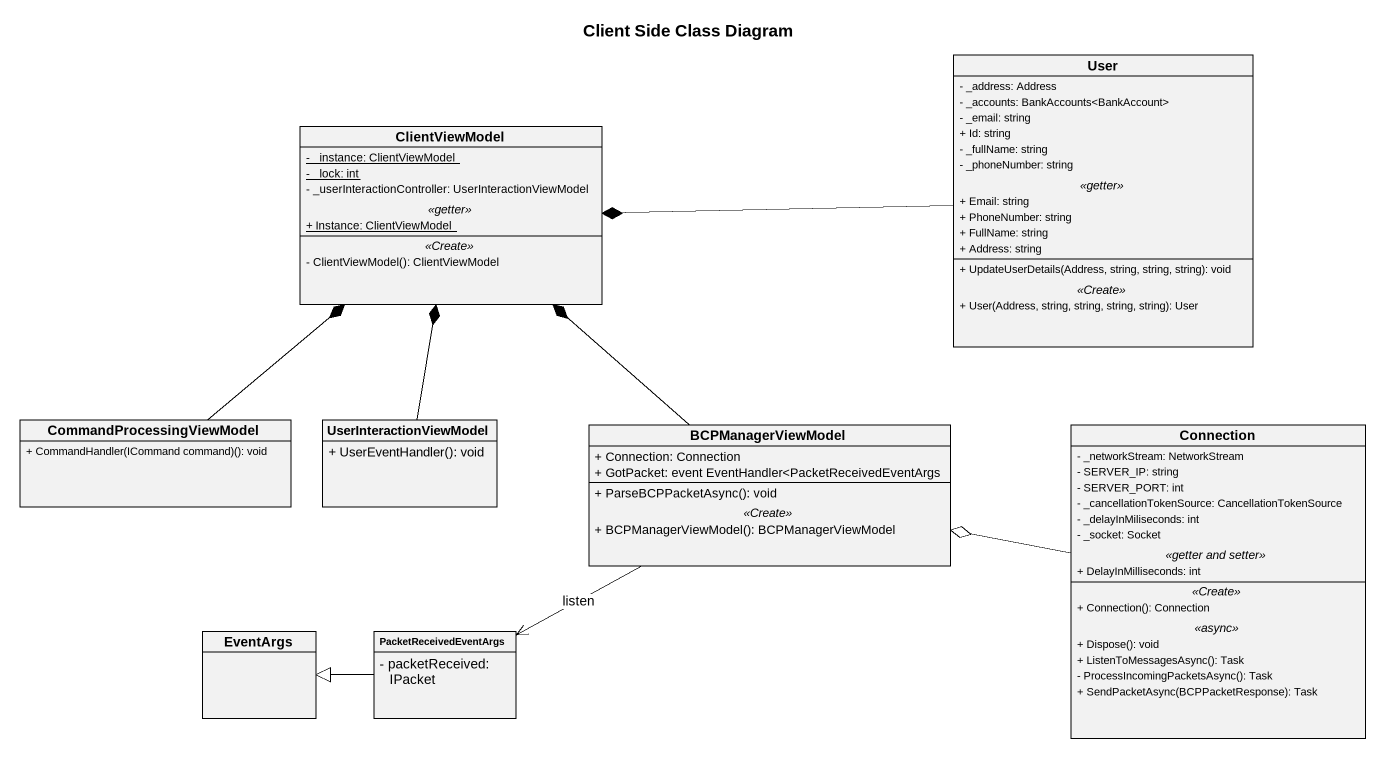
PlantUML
@startuml
title Client Side Class Diagram
hide circle
hide empty members
skinparam classAttributeIconSize 0
class User {
  - _address: Address
  - _accounts: BankAccounts<BankAccount>
  - _email: string
  + Id: string
  - _fullName: string
  - _phoneNumber: string
  .. <<getter>> ..
  + Email: string
  + PhoneNumber: string
  + FullName: string
  + Address: string
  --
  + UpdateUserDetails(Address, string, string, string): void
  .. <<Create>> ..
  + User(Address, string, string, string, string): User
}
class ClientViewModel {
  {static} - _instance: ClientViewModel
  {static} - _lock: int
  - _userInteractionController: UserInteractionViewModel
  .. <<getter>> ..
  {static} + Instance: ClientViewModel
  .. <<Create>> ..
  - ClientViewModel(): ClientViewModel
}
class CommandProcessingViewModel {
  + CommandHandler(ICommand command)(): void
}
class UserInteractionViewModel {
  + UserEventHandler(): void
}
class BCPManagerViewModel {
  + Connection: Connection
  + GotPacket: event EventHandler<PacketReceivedEventArgs
  --
  + ParseBCPPacketAsync(): void
  .. <<Create>> ..
  + BCPManagerViewModel(): BCPManagerViewModel
}
class Connection {
  - _networkStream: NetworkStream
  - SERVER_IP: string
  - SERVER_PORT: int
  - _cancellationTokenSource: CancellationTokenSource
  - _delayInMiliseconds: int
  - _socket: Socket
  .. <<getter and setter>> ..
  + DelayInMilliseconds: int
  .. <<Create>> ..
  + Connection(): Connection
  .. <<async>> ..
  + Dispose(): void
  + ListenToMessagesAsync(): Task
  - ProcessIncomingPacketsAsync(): Task
  + SendPacketAsync(BCPPacketResponse): Task
}
class EventArgs
class PacketReceivedEventArgs {
  - packetReceived: IPacket
}
User -left-* ClientViewModel
CommandProcessingViewModel -up-* ClientViewModel
UserInteractionViewModel -up-* ClientViewModel
BCPManagerViewModel -up-* ClientViewModel
BCPManagerViewModel -left-> PacketReceivedEventArgs : listen
Connection -left-o BCPManagerViewModel
PacketReceivedEventArgs -left-|> EventArgs
@enduml
